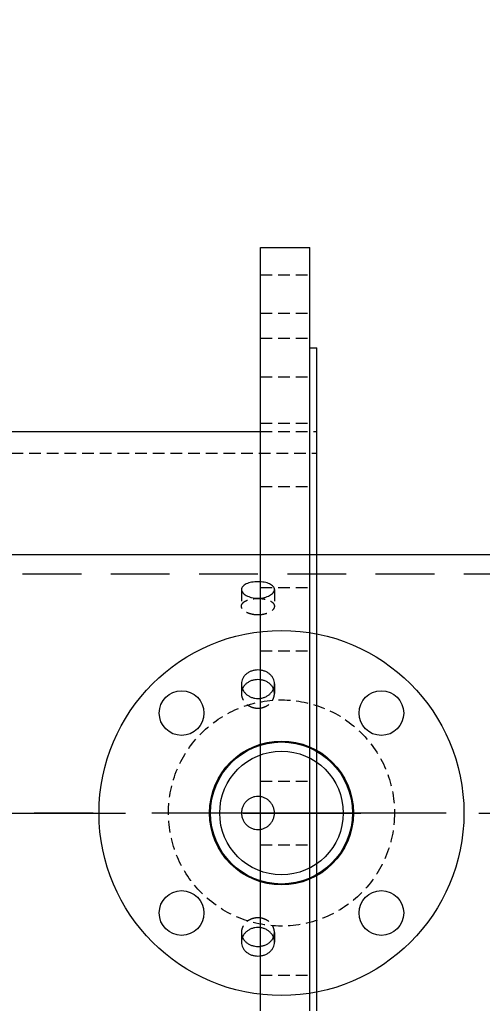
# Model space of a CAD drawing. Header units: millimetres. Extents: x -46397 to 283259, y -8690 to 23983.
# Drawn here: x 4071.9 to 4268.5, y 786.6 to 1204.1 of the extents above; entities that cross this region are included whole.
import ezdxf

# ---------------------------------------------------------------- set-up
doc = ezdxf.new("R2010")
doc.units = ezdxf.units.MM
doc.linetypes.add('CENTER', pattern=[2, 1.25, -0.25, 0.25, -0.25])
doc.linetypes.add('HIDDENX2', pattern=[0.75, 0.5, -0.25])
doc.layers.get('Defpoints').update_dxf_attribs({"lineweight": 0})
doc.layers.add('DUONGTAM', color=1, linetype='CENTER', lineweight=0)
doc.layers.add('PHANTOM 2', color=8, linetype='Continuous', lineweight=0)
doc.layers.add('flashshoot', color=7, linetype='Continuous')
doc.styles.add('GHI CHÚ 1', font='isocp_IV25.ttf', dxfattribs={"width": 0.8})
doc.dimstyles.new('1-30SCALE', dxfattribs={"dimtxt": 75, "dimasz": 75, "dimexe": 37.5, "dimexo": 30, "dimgap": 30, "dimtad": 1, "dimtoh": 1, "dimdec": 0, "dimdsep": 46, "dimtxsty": 'GHI CHÚ 1', "dimcen": 0.09, "dimclrd": 256, "dimclre": 256, "dimclrt": 2, "dimadec": 0, "dimazin": 0, "dimtfac": 1, "dimtdec": 0, "dimtofl": 0, "dimtmove": 0, "dimatfit": 3, "dimfxl": 1, "dimlwd": 0, "dimlwe": 0, "dimarcsym": 0})

# ---------------------------------------------------------------- blocks, each defined once
blk = doc.blocks.new('ksajd jkajkdqwe')
at = {"color": 2, "linetype": 'Continuous', "lineweight": 0, "ltscale": 10}
for p, q in [((5765.75, 0.05), (5765.75, 240.05)), ((5765.75, 240.05), (5786.75, 240.05)), ((5786.75, 0.05), (5786.75, 240.05)), ((5786.75, 197.55), (5789.75, 197.55)), ((5789.75, 0.05), (5789.75, 197.55)), ((5593.89, 162), (5765.75, 162)), ((5765.75, -239.95), (5765.75, 0.05)), ((5786.75, -239.95), (5786.75, 0.05)), ((5789.75, -197.45), (5789.75, 0.05))]:
    blk.add_line(p, q, dxfattribs=at)
at = {"color": 1, "linetype": 'HIDDENX2', "lineweight": 0, "ltscale": 10}
for p, q in [((5765.75, 228.55), (5786.75, 228.55)), ((5765.75, 212.19), (5786.75, 212.19)), ((5765.75, 201.55), (5786.75, 201.55)), ((5765.75, 185.19), (5786.75, 185.19)), ((5765.75, 165.58), (5786.75, 165.58)), ((5765.75, 162), (5789.75, 162)), ((5765.75, 162), (5789.75, 162)), ((5585, 152.73), (5789.75, 152.73)), ((5765.75, 138.58), (5786.75, 138.58)), ((5765.75, 95.83), (5786.75, 95.83)), ((5765.75, 68.83), (5786.75, 68.83)), ((5765.75, 13.55), (5786.75, 13.55)), ((5765.75, -13.45), (5786.75, -13.45)), ((5765.75, -68.73), (5786.75, -68.73))]:
    blk.add_line(p, q, dxfattribs=at)
blk = doc.blocks.new('A$C90275d84')
at = {"color": 2, "linetype": 'Continuous', "lineweight": 0, "ltscale": 10}
blk.add_line((-109.55, 1960), (-109.55, -3000), dxfattribs=at)
at = {"color": 1, "linetype": 'HIDDENX2', "lineweight": 0, "ltscale": 50}
blk.add_line((-101.37, 1960), (-101.37, -3000), dxfattribs=at)
at = {"color": 1, "linetype": 'HIDDENX2', "lineweight": 0, "ltscale": 10}
for p, q in [((-94.87, 767), (-87.79, 767)), ((-54.77, 767), (-50.68, 767)), ((50.68, 767), (54.77, 767)), ((-94.87, 753), (-87.79, 753)), ((-54.77, 753), (-50.68, 753)), ((50.68, 753), (54.77, 753))]:
    blk.add_line(p, q, dxfattribs=at)
at = {"color": 2, "linetype": 'Continuous', "lineweight": 0, "ltscale": 10}
for points, knots in [([(-91.18, 760), (-91.18, 759.56), (-91.2, 759.11), (-91.3, 758.2), (-91.38, 757.75), (-91.57, 756.89), (-91.69, 756.48), (-91.98, 755.71), (-92.13, 755.36), (-92.47, 754.74), (-92.66, 754.45), (-93.06, 753.93), (-93.28, 753.71), (-93.73, 753.35), (-93.96, 753.22), (-94.42, 753.04), (-94.65, 753), (-95.09, 753), (-95.32, 753.04), (-95.76, 753.22), (-95.98, 753.35), (-96.39, 753.71), (-96.59, 753.93), (-96.94, 754.45), (-97.11, 754.74), (-97.39, 755.36), (-97.53, 755.71), (-97.76, 756.48), (-97.86, 756.89), (-98.02, 757.75), (-98.08, 758.2), (-98.16, 759.11), (-98.18, 759.56), (-98.18, 760.44), (-98.16, 760.89), (-98.08, 761.8), (-98.02, 762.25), (-97.86, 763.11), (-97.76, 763.52), (-97.53, 764.29), (-97.39, 764.64), (-97.11, 765.26), (-96.94, 765.55), (-96.59, 766.07), (-96.39, 766.29), (-95.98, 766.65), (-95.76, 766.78), (-95.32, 766.96), (-95.09, 767), (-94.65, 767), (-94.42, 766.96), (-93.96, 766.78), (-93.73, 766.65), (-93.28, 766.29), (-93.06, 766.07), (-92.66, 765.55), (-92.47, 765.26), (-92.13, 764.64), (-91.98, 764.29), (-91.69, 763.52), (-91.57, 763.11), (-91.38, 762.25), (-91.3, 761.8), (-91.2, 760.89), (-91.18, 760.44), (-91.18, 760)], [0, 0, 0, 0, 1.318789, 1.318789, 2.637578, 2.637578, 3.956368, 3.956368, 5.275157, 5.275157, 6.593945, 6.593945, 7.912734, 7.912734, 9.231522, 9.231522, 10.550311, 10.550311, 11.869099, 11.869099, 13.187888, 13.187888, 14.506676, 14.506676, 15.825465, 15.825465, 17.144254, 17.144254, 18.463043, 18.463043, 19.781833, 19.781833, 21.100622, 21.100622, 22.419411, 22.419411, 23.7382, 23.7382, 25.05699, 25.05699, 26.375779, 26.375779, 27.694567, 27.694567, 29.013356, 29.013356, 30.332144, 30.332144, 31.650933, 31.650933, 32.969721, 32.969721, 34.28851, 34.28851, 35.607298, 35.607298, 36.926087, 36.926087, 38.244876, 38.244876, 39.563665, 39.563665, 40.882454, 40.882454, 42.201244, 42.201244, 42.201244, 42.201244]), ([(-48.6, 760), (-48.6, 759.56), (-48.64, 759.11), (-48.8, 758.2), (-48.92, 757.75), (-49.24, 756.89), (-49.44, 756.48), (-49.9, 755.71), (-50.16, 755.36), (-50.71, 754.74), (-51.02, 754.45), (-51.7, 753.93), (-52.06, 753.71), (-52.82, 753.35), (-53.21, 753.22), (-54, 753.04), (-54.39, 753), (-55.16, 753), (-55.55, 753.04), (-56.33, 753.22), (-56.71, 753.35), (-57.45, 753.71), (-57.8, 753.93), (-58.45, 754.45), (-58.74, 754.74), (-59.27, 755.36), (-59.51, 755.71), (-59.94, 756.48), (-60.13, 756.89), (-60.43, 757.75), (-60.54, 758.2), (-60.69, 759.11), (-60.73, 759.56), (-60.73, 760.44), (-60.69, 760.89), (-60.54, 761.8), (-60.43, 762.25), (-60.13, 763.11), (-59.94, 763.52), (-59.51, 764.29), (-59.27, 764.64), (-58.74, 765.26), (-58.45, 765.55), (-57.8, 766.07), (-57.45, 766.29), (-56.71, 766.65), (-56.33, 766.78), (-55.55, 766.96), (-55.16, 767), (-54.39, 767), (-54, 766.96), (-53.21, 766.78), (-52.82, 766.65), (-52.06, 766.29), (-51.7, 766.07), (-51.02, 765.55), (-50.71, 765.26), (-50.16, 764.64), (-49.9, 764.29), (-49.44, 763.52), (-49.24, 763.11), (-48.92, 762.25), (-48.8, 761.8), (-48.64, 760.89), (-48.6, 760.44), (-48.6, 760)], [0, 0, 0, 0, 1.318789, 1.318789, 2.637578, 2.637578, 3.956368, 3.956368, 5.275157, 5.275157, 6.593945, 6.593945, 7.912734, 7.912734, 9.231522, 9.231522, 10.550311, 10.550311, 11.869099, 11.869099, 13.187888, 13.187888, 14.506676, 14.506676, 15.825465, 15.825465, 17.144254, 17.144254, 18.463043, 18.463043, 19.781833, 19.781833, 21.100622, 21.100622, 22.419411, 22.419411, 23.7382, 23.7382, 25.05699, 25.05699, 26.375779, 26.375779, 27.694567, 27.694567, 29.013356, 29.013356, 30.332144, 30.332144, 31.650933, 31.650933, 32.969721, 32.969721, 34.28851, 34.28851, 35.607298, 35.607298, 36.926087, 36.926087, 38.244876, 38.244876, 39.563665, 39.563665, 40.882454, 40.882454, 42.201244, 42.201244, 42.201244, 42.201244]), ([(-52.72, 766.59), (-52.81, 766.55), (-52.9, 766.51), (-53.36, 766.29), (-53.71, 766.07), (-54.35, 765.55), (-54.65, 765.26), (-55.17, 764.64), (-55.42, 764.29), (-55.85, 763.52), (-56.03, 763.11), (-56.33, 762.25), (-56.44, 761.8), (-56.59, 760.89), (-56.63, 760.44), (-56.63, 759.56), (-56.59, 759.11), (-56.44, 758.2), (-56.33, 757.75), (-56.03, 756.89), (-55.85, 756.48), (-55.42, 755.71), (-55.17, 755.36), (-54.65, 754.74), (-54.35, 754.45), (-53.71, 753.93), (-53.36, 753.71), (-52.9, 753.49), (-52.81, 753.45), (-52.72, 753.41)], [12.868165, 12.868165, 12.868165, 12.868165, 13.188536, 13.188536, 14.507389, 14.507389, 15.826243, 15.826243, 17.145097, 17.145097, 18.463951, 18.463951, 19.782805, 19.782805, 21.10166, 21.10166, 22.420514, 22.420514, 23.739368, 23.739368, 25.058222, 25.058222, 26.377077, 26.377077, 27.69593, 27.69593, 29.014783, 29.014783, 29.335155, 29.335155, 29.335155, 29.335155]), ([(-7, 760), (-7, 760.44), (-6.96, 760.89), (-6.78, 761.8), (-6.65, 762.25), (-6.29, 763.11), (-6.07, 763.52), (-5.55, 764.29), (-5.26, 764.64), (-4.64, 765.26), (-4.29, 765.55), (-3.52, 766.07), (-3.11, 766.29), (-2.25, 766.65), (-1.8, 766.78), (-0.89, 766.96), (-0.44, 767), (0.44, 767), (0.89, 766.96), (1.8, 766.78), (2.25, 766.65), (3.11, 766.29), (3.52, 766.07), (4.29, 765.55), (4.64, 765.26), (5.26, 764.64), (5.55, 764.29), (6.07, 763.52), (6.29, 763.11), (6.65, 762.25), (6.78, 761.8), (6.96, 760.89), (7, 760.44), (7, 759.56), (6.96, 759.11), (6.78, 758.2), (6.65, 757.75), (6.29, 756.89), (6.07, 756.48), (5.55, 755.71), (5.26, 755.36), (4.64, 754.74), (4.29, 754.45), (3.52, 753.93), (3.11, 753.71), (2.25, 753.35), (1.8, 753.22), (0.89, 753.04), (0.44, 753), (-0.44, 753), (-0.89, 753.04), (-1.8, 753.22), (-2.25, 753.35), (-3.11, 753.71), (-3.52, 753.93), (-4.29, 754.45), (-4.64, 754.74), (-5.26, 755.36), (-5.55, 755.71), (-6.07, 756.48), (-6.29, 756.89), (-6.65, 757.75), (-6.78, 758.2), (-6.96, 759.11), (-7, 759.56), (-7, 760)], [0, 0, 0, 0, 1.318789, 1.318789, 2.637578, 2.637578, 3.956368, 3.956368, 5.275157, 5.275157, 6.593945, 6.593945, 7.912734, 7.912734, 9.231522, 9.231522, 10.550311, 10.550311, 11.869099, 11.869099, 13.187888, 13.187888, 14.506676, 14.506676, 15.825465, 15.825465, 17.144254, 17.144254, 18.463043, 18.463043, 19.781833, 19.781833, 21.100622, 21.100622, 22.419411, 22.419411, 23.7382, 23.7382, 25.05699, 25.05699, 26.375779, 26.375779, 27.694567, 27.694567, 29.013356, 29.013356, 30.332144, 30.332144, 31.650933, 31.650933, 32.969721, 32.969721, 34.28851, 34.28851, 35.607298, 35.607298, 36.926087, 36.926087, 38.244876, 38.244876, 39.563665, 39.563665, 40.882454, 40.882454, 42.201244, 42.201244, 42.201244, 42.201244]), ([(48.6, 760), (48.6, 760.44), (48.64, 760.89), (48.8, 761.8), (48.92, 762.25), (49.24, 763.11), (49.44, 763.52), (49.9, 764.29), (50.16, 764.64), (50.71, 765.26), (51.02, 765.55), (51.7, 766.07), (52.06, 766.29), (52.82, 766.65), (53.21, 766.78), (54, 766.96), (54.39, 767), (55.16, 767), (55.55, 766.96), (56.33, 766.78), (56.71, 766.65), (57.45, 766.29), (57.8, 766.07), (58.45, 765.55), (58.74, 765.26), (59.27, 764.64), (59.51, 764.29), (59.94, 763.52), (60.13, 763.11), (60.43, 762.25), (60.54, 761.8), (60.69, 760.89), (60.73, 760.44), (60.73, 759.56), (60.69, 759.11), (60.54, 758.2), (60.43, 757.75), (60.13, 756.89), (59.94, 756.48), (59.51, 755.71), (59.27, 755.36), (58.74, 754.74), (58.45, 754.45), (57.8, 753.93), (57.45, 753.71), (56.71, 753.35), (56.33, 753.22), (55.55, 753.04), (55.16, 753), (54.39, 753), (54, 753.04), (53.21, 753.22), (52.82, 753.35), (52.06, 753.71), (51.7, 753.93), (51.02, 754.45), (50.71, 754.74), (50.16, 755.36), (49.9, 755.71), (49.44, 756.48), (49.24, 756.89), (48.92, 757.75), (48.8, 758.2), (48.64, 759.11), (48.6, 759.56), (48.6, 760)], [0, 0, 0, 0, 1.318789, 1.318789, 2.637578, 2.637578, 3.956368, 3.956368, 5.275157, 5.275157, 6.593945, 6.593945, 7.912734, 7.912734, 9.231522, 9.231522, 10.550311, 10.550311, 11.869099, 11.869099, 13.187888, 13.187888, 14.506676, 14.506676, 15.825465, 15.825465, 17.144254, 17.144254, 18.463043, 18.463043, 19.781833, 19.781833, 21.100622, 21.100622, 22.419411, 22.419411, 23.7382, 23.7382, 25.05699, 25.05699, 26.375779, 26.375779, 27.694567, 27.694567, 29.013356, 29.013356, 30.332144, 30.332144, 31.650933, 31.650933, 32.969721, 32.969721, 34.28851, 34.28851, 35.607298, 35.607298, 36.926087, 36.926087, 38.244876, 38.244876, 39.563665, 39.563665, 40.882454, 40.882454, 42.201244, 42.201244, 42.201244, 42.201244]), ([(52.72, 753.41), (52.81, 753.45), (52.9, 753.49), (53.36, 753.71), (53.71, 753.93), (54.35, 754.45), (54.65, 754.74), (55.17, 755.36), (55.42, 755.71), (55.85, 756.48), (56.03, 756.89), (56.33, 757.75), (56.44, 758.2), (56.59, 759.11), (56.63, 759.56), (56.63, 760.44), (56.59, 760.89), (56.44, 761.8), (56.33, 762.25), (56.03, 763.11), (55.85, 763.52), (55.42, 764.29), (55.17, 764.64), (54.65, 765.26), (54.35, 765.55), (53.71, 766.07), (53.36, 766.29), (52.9, 766.51), (52.81, 766.55), (52.72, 766.59)], [12.868165, 12.868165, 12.868165, 12.868165, 13.188536, 13.188536, 14.507389, 14.507389, 15.826243, 15.826243, 17.145097, 17.145097, 18.463951, 18.463951, 19.782805, 19.782805, 21.10166, 21.10166, 22.420514, 22.420514, 23.739368, 23.739368, 25.058222, 25.058222, 26.377077, 26.377077, 27.69593, 27.69593, 29.014783, 29.014783, 29.335155, 29.335155, 29.335155, 29.335155])]:
    blk.add_open_spline(points, degree=3, knots=knots, dxfattribs=at)
at = {"color": 1, "linetype": 'HIDDENX2', "lineweight": 0, "ltscale": 10}
for points, knots in [([(-84.08, 760), (-84.08, 760.44), (-84.1, 760.89), (-84.2, 761.8), (-84.28, 762.25), (-84.48, 763.11), (-84.6, 763.52), (-84.88, 764.29), (-85.04, 764.64), (-85.38, 765.26), (-85.57, 765.55), (-85.97, 766.07), (-86.19, 766.29), (-86.64, 766.65), (-86.88, 766.78), (-87.34, 766.96), (-87.57, 767), (-88.01, 767), (-88.23, 766.96), (-88.68, 766.78), (-88.89, 766.65), (-89.3, 766.29), (-89.5, 766.07), (-89.86, 765.55), (-90.02, 765.26), (-90.3, 764.64), (-90.43, 764.29), (-90.66, 763.52), (-90.76, 763.11), (-90.92, 762.25), (-90.98, 761.8), (-91.06, 760.89), (-91.08, 760.44), (-91.08, 759.56), (-91.06, 759.11), (-90.98, 758.2), (-90.92, 757.75), (-90.76, 756.89), (-90.66, 756.48), (-90.43, 755.71), (-90.3, 755.36), (-90.02, 754.74), (-89.86, 754.45), (-89.5, 753.93), (-89.3, 753.71), (-88.89, 753.35), (-88.68, 753.22), (-88.23, 753.04), (-88.01, 753), (-87.57, 753), (-87.34, 753.04), (-86.88, 753.22), (-86.64, 753.35), (-86.19, 753.71), (-85.97, 753.93), (-85.57, 754.45), (-85.38, 754.74), (-85.04, 755.36), (-84.88, 755.71), (-84.6, 756.48), (-84.48, 756.89), (-84.28, 757.75), (-84.2, 758.2), (-84.1, 759.11), (-84.08, 759.56), (-84.08, 760)], [0, 0, 0, 0, 1.318854, 1.318854, 2.637708, 2.637708, 3.956563, 3.956563, 5.275417, 5.275417, 6.59427, 6.59427, 7.913123, 7.913123, 9.231977, 9.231977, 10.55083, 10.55083, 11.869683, 11.869683, 13.188536, 13.188536, 14.507389, 14.507389, 15.826243, 15.826243, 17.145097, 17.145097, 18.463951, 18.463951, 19.782805, 19.782805, 21.10166, 21.10166, 22.420514, 22.420514, 23.739368, 23.739368, 25.058222, 25.058222, 26.377077, 26.377077, 27.69593, 27.69593, 29.014783, 29.014783, 30.333636, 30.333636, 31.652489, 31.652489, 32.971343, 32.971343, 34.290196, 34.290196, 35.609049, 35.609049, 36.927902, 36.927902, 38.246757, 38.246757, 39.565611, 39.565611, 40.884465, 40.884465, 42.203319, 42.203319, 42.203319, 42.203319]), ([(-44.5, 760), (-44.5, 760.44), (-44.54, 760.89), (-44.7, 761.8), (-44.82, 762.25), (-45.14, 763.11), (-45.34, 763.52), (-45.8, 764.29), (-46.06, 764.64), (-46.61, 765.26), (-46.93, 765.55), (-47.6, 766.07), (-47.97, 766.29), (-48.73, 766.65), (-49.12, 766.78), (-49.91, 766.96), (-50.3, 767), (-51.07, 767), (-51.46, 766.96), (-52.14, 766.8), (-52.43, 766.71), (-52.72, 766.59)], [0, 0, 0, 0, 1.318854, 1.318854, 2.637708, 2.637708, 3.956563, 3.956563, 5.275417, 5.275417, 6.59427, 6.59427, 7.913123, 7.913123, 9.231977, 9.231977, 10.55083, 10.55083, 11.869683, 11.869683, 12.868165, 12.868165, 12.868165, 12.868165]), ([(52.72, 766.59), (52.43, 766.71), (52.14, 766.8), (51.46, 766.96), (51.07, 767), (50.3, 767), (49.91, 766.96), (49.12, 766.78), (48.73, 766.65), (47.97, 766.29), (47.6, 766.07), (46.93, 765.55), (46.61, 765.26), (46.06, 764.64), (45.8, 764.29), (45.34, 763.52), (45.14, 763.11), (44.82, 762.25), (44.7, 761.8), (44.54, 760.89), (44.5, 760.44), (44.5, 760)], [29.335155, 29.335155, 29.335155, 29.335155, 30.333636, 30.333636, 31.652489, 31.652489, 32.971343, 32.971343, 34.290196, 34.290196, 35.609049, 35.609049, 36.927902, 36.927902, 38.246757, 38.246757, 39.565611, 39.565611, 40.884465, 40.884465, 42.203319, 42.203319, 42.203319, 42.203319]), ([(-52.72, 753.41), (-52.43, 753.29), (-52.14, 753.2), (-51.46, 753.04), (-51.07, 753), (-50.3, 753), (-49.91, 753.04), (-49.12, 753.22), (-48.73, 753.35), (-47.97, 753.71), (-47.6, 753.93), (-46.93, 754.45), (-46.61, 754.74), (-46.06, 755.36), (-45.8, 755.71), (-45.34, 756.48), (-45.14, 756.89), (-44.82, 757.75), (-44.7, 758.2), (-44.54, 759.11), (-44.5, 759.56), (-44.5, 760)], [29.335155, 29.335155, 29.335155, 29.335155, 30.333636, 30.333636, 31.652489, 31.652489, 32.971343, 32.971343, 34.290196, 34.290196, 35.609049, 35.609049, 36.927902, 36.927902, 38.246757, 38.246757, 39.565611, 39.565611, 40.884465, 40.884465, 42.203319, 42.203319, 42.203319, 42.203319]), ([(44.5, 760), (44.5, 759.56), (44.54, 759.11), (44.7, 758.2), (44.82, 757.75), (45.14, 756.89), (45.34, 756.48), (45.8, 755.71), (46.06, 755.36), (46.61, 754.74), (46.93, 754.45), (47.6, 753.93), (47.97, 753.71), (48.73, 753.35), (49.12, 753.22), (49.91, 753.04), (50.3, 753), (51.07, 753), (51.46, 753.04), (52.14, 753.2), (52.43, 753.29), (52.72, 753.41)], [0, 0, 0, 0, 1.318854, 1.318854, 2.637708, 2.637708, 3.956563, 3.956563, 5.275417, 5.275417, 6.59427, 6.59427, 7.913123, 7.913123, 9.231977, 9.231977, 10.55083, 10.55083, 11.869683, 11.869683, 12.868165, 12.868165, 12.868165, 12.868165])]:
    blk.add_open_spline(points, degree=3, knots=knots, dxfattribs=at)
at = {"layer": 'DUONGTAM', "ltscale": 100}
blk.add_line((0, 2440), (0, -3000), dxfattribs=at)
blk = doc.blocks.new('A$Cda035db7')
at = {"layer": 'DUONGTAM', "ltscale": 200}
blk.add_line((0, -3546.23), (0, 3546.23), dxfattribs=at)
blk = doc.blocks.new('A$Cc76405f5')
at = {"color": 2, "linetype": 'Continuous', "lineweight": 0, "ltscale": 10}
for centre, radius in [((0, 770), 77.5), ((-42.43, 812.43), 9.5), ((42.43, 812.43), 9.5), ((0, 770), 30.55), ((0, 770), 30.15), ((0, 770), 26.24), ((-42.43, 727.57), 9.5), ((42.43, 727.57), 9.5)]:
    blk.add_circle(centre, radius, dxfattribs=at)
at = {"color": 1, "linetype": 'HIDDENX2', "lineweight": 0, "ltscale": 10}
blk.add_circle((0, 770), 48, dxfattribs=at)
blk = doc.blocks.new('*D1392')
at = {"layer": 'Defpoints', "color": 0, "transparency": 16777216}
for p in [(6959.38, 2496.7), (-133.08, 867.35, -1.5), (6959.38, 867.35, -1.5)]:
    blk.add_point(p, dxfattribs=at)
at = {"layer": 'PHANTOM 2', "linetype": 'Continuous', "lineweight": 0, "transparency": 16777216}
for p, q in [((-133.08, 897.35), (-133.08, 2526.7)), ((6959.38, 897.35), (6959.38, 2526.7)), ((-43.08, 2496.7), (6869.38, 2496.7))]:
    blk.add_line(p, q, dxfattribs=at)
at = {"layer": 'PHANTOM 2', "transparency": 16777216}
for points in [[(-43.08, 2511.7), (-43.08, 2481.7), (-133.08, 2496.7)], [(6869.38, 2511.7), (6869.38, 2481.7), (6959.38, 2496.7)]]:
    blk.add_solid(points, dxfattribs=at)
at = {"layer": 'PHANTOM 2', "color": 2, "transparency": 16777216, "insert": (3413.15, 2576.24), "char_height": 95, "attachment_point": 5, "style": 'GHI CHÚ 1'}
blk.add_mtext('7092', dxfattribs=at)

msp = doc.modelspace()

# ---------------------------------------------------------------- block references
msp.add_blockref('ksajd jkajkdqwe', (-1591.52, 867.3, -1.5))
at = {"layer": 'flashshoot', "rotation": 270}
for name in ['A$Cda035db7', 'A$C90275d84', 'A$Cc76405f5']:
    msp.add_blockref(name, (3413.15, 867.35, -1.5), dxfattribs=at)

# ---------------------------------------------------------------- dimensions: what is measured, and where the dimension line sits
at = {"layer": 'PHANTOM 2'}
dim = msp.add_linear_dim(base=(6959.38, 2496.7), p1=(-133.08, 867.35, -1.5), p2=(6959.38, 867.35, -1.5), dimstyle='1-30SCALE', override={"dimtxt": 95, "dimasz": 90, "dimexe": 30, "dimtmove": 1}, dxfattribs=at)
dim.commit()
dim.dimension.update_dxf_attribs({"geometry": '*D1392', "text_midpoint": (3413.15, 2576.24)})

doc.saveas('drawing.dxf')
